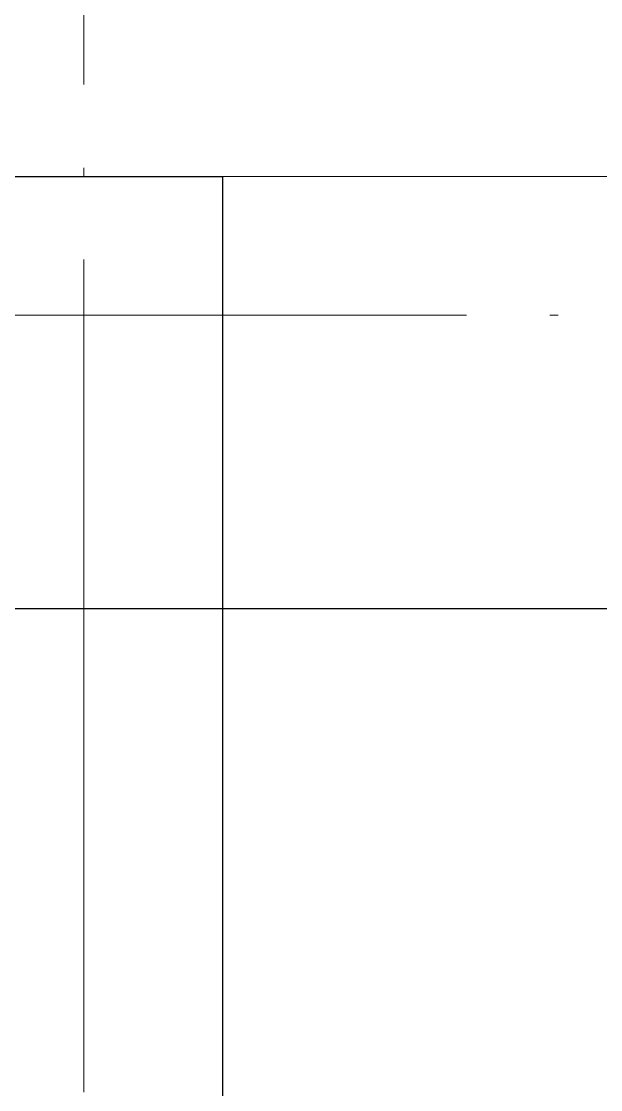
# Model space of a CAD drawing. Extents: x -518115 to 790560, y -210384 to 1628073.
# Drawn here: x 454872 to 455289, y 210649 to 211419 of the extents above; entities that cross this region are included whole.
import ezdxf

# ---------------------------------------------------------------- set-up
doc = ezdxf.new("R2010")
doc.units = 0
doc.header["$LTSCALE"] = 1000
doc.header["$MEASUREMENT"] = 0
doc.linetypes.add('DOTE', pattern=[2.42, 2, -0.2, 0.02, -0.2])
doc.layers.add('DOTE', color=19, linetype='DOTE', lineweight=9)
doc.layers.add('平面-排水沟', color=86, linetype='Continuous', lineweight=15)
doc.layers.add('ROOF', color=183, linetype='Continuous')
doc.layers.add('VPIPE-凝结', color=150, linetype='Continuous')

# ---------------------------------------------------------------- blocks, each defined once
blk = doc.blocks.new('GDGDGDSDA')
at = {"layer": 'DOTE', "linetype": 'DOTE', "ltscale": 0.3}
for p, q in [((453635.04, 370658.33), (453634.8, 359558.33)), ((471334.82, 363358.33), (417334.82, 363358.33))]:
    blk.add_line(p, q, dxfattribs=at)

msp = doc.modelspace()

# ---------------------------------------------------------------- linework, layer by layer
at = {"layer": 'ROOF', "ltscale": 0.8}
msp.add_lwpolyline([(460216.58, 220407), (460216.58, 221857), (456016.58, 221857), (456016.58, 220407), (456816.58, 220407), (456816.58, 217807.27), (454816.78, 217807.27), (454816.78, 218407), (450416.58, 218407), (450416.58, 215607), (448566.57, 215607), (448566.57, 211307.07), (455016.62, 211306.93), (455016.62, 209507), (461216.54, 209507), (461216.54, 211306.94), (467016.59, 211307.06), (467016.58, 215607), (465816.58, 215607), (465816.58, 218407), (464216.58, 218407), (464216.58, 215607), (459466.58, 215607)], dxfattribs=at)
at = {"layer": 'VPIPE-凝结'}
msp.add_lwpolyline([(455302.97, 210995.27), (454714.66, 210995.27)], dxfattribs=at)
at = {"layer": '平面-排水沟'}
msp.add_line((461216.54, 211307.07), (455016.62, 211306.93), dxfattribs=at)

# ---------------------------------------------------------------- block references
msp.add_blockref('GDGDGDSDA', (1281.76, -152151.33))

doc.saveas('drawing.dxf')
